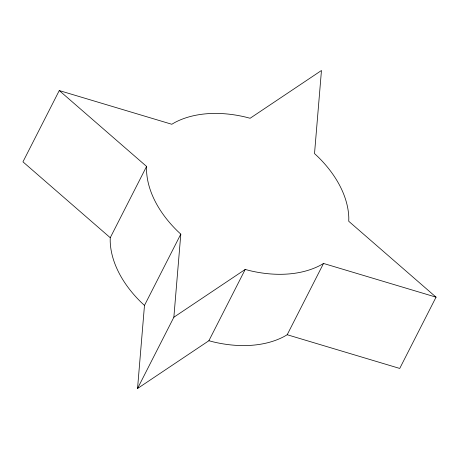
<?xml version="1.0" encoding="UTF-8"?>
<svg xmlns="http://www.w3.org/2000/svg" width="459" height="459" viewBox="0 0 459 459"><rect width="100%" height="100%" fill="white"/><g stroke="black" fill="none" stroke-linecap="round" stroke-linejoin="round"><path stroke-width="0.69" d="M110.252 237.716L22.95 161.843L59.268 90.561L146.576 166.433L110.252 237.716L110.194 241.027A107.486 71.782 27 0 0 141.2 302.361L144.482 305.419L137.539 388.503L208.885 340.733L245.204 269.444L249.616 270.609A107.486 71.782 27 0 0 320.566 265.182L323.52 263.455L436.05 297.157L399.732 368.439L287.196 334.737L284.241 336.464A107.486 71.782 27 0 1 213.297 341.892L208.885 340.733M146.576 166.433L146.513 169.744A107.486 71.782 27 0 0 177.524 231.078L180.8 234.136L173.863 317.221L137.539 388.503M144.482 305.419L180.8 234.136M287.196 334.737L323.52 263.455M173.863 317.221L245.204 269.444M59.268 90.561L171.804 124.263L174.759 122.536A107.486 71.782 27 0 1 245.703 117.108L250.115 118.267L321.461 70.497L314.518 153.581L317.8 156.639A107.486 71.782 27 0 1 348.806 217.973L348.748 221.284L436.05 297.157"/></g></svg>
